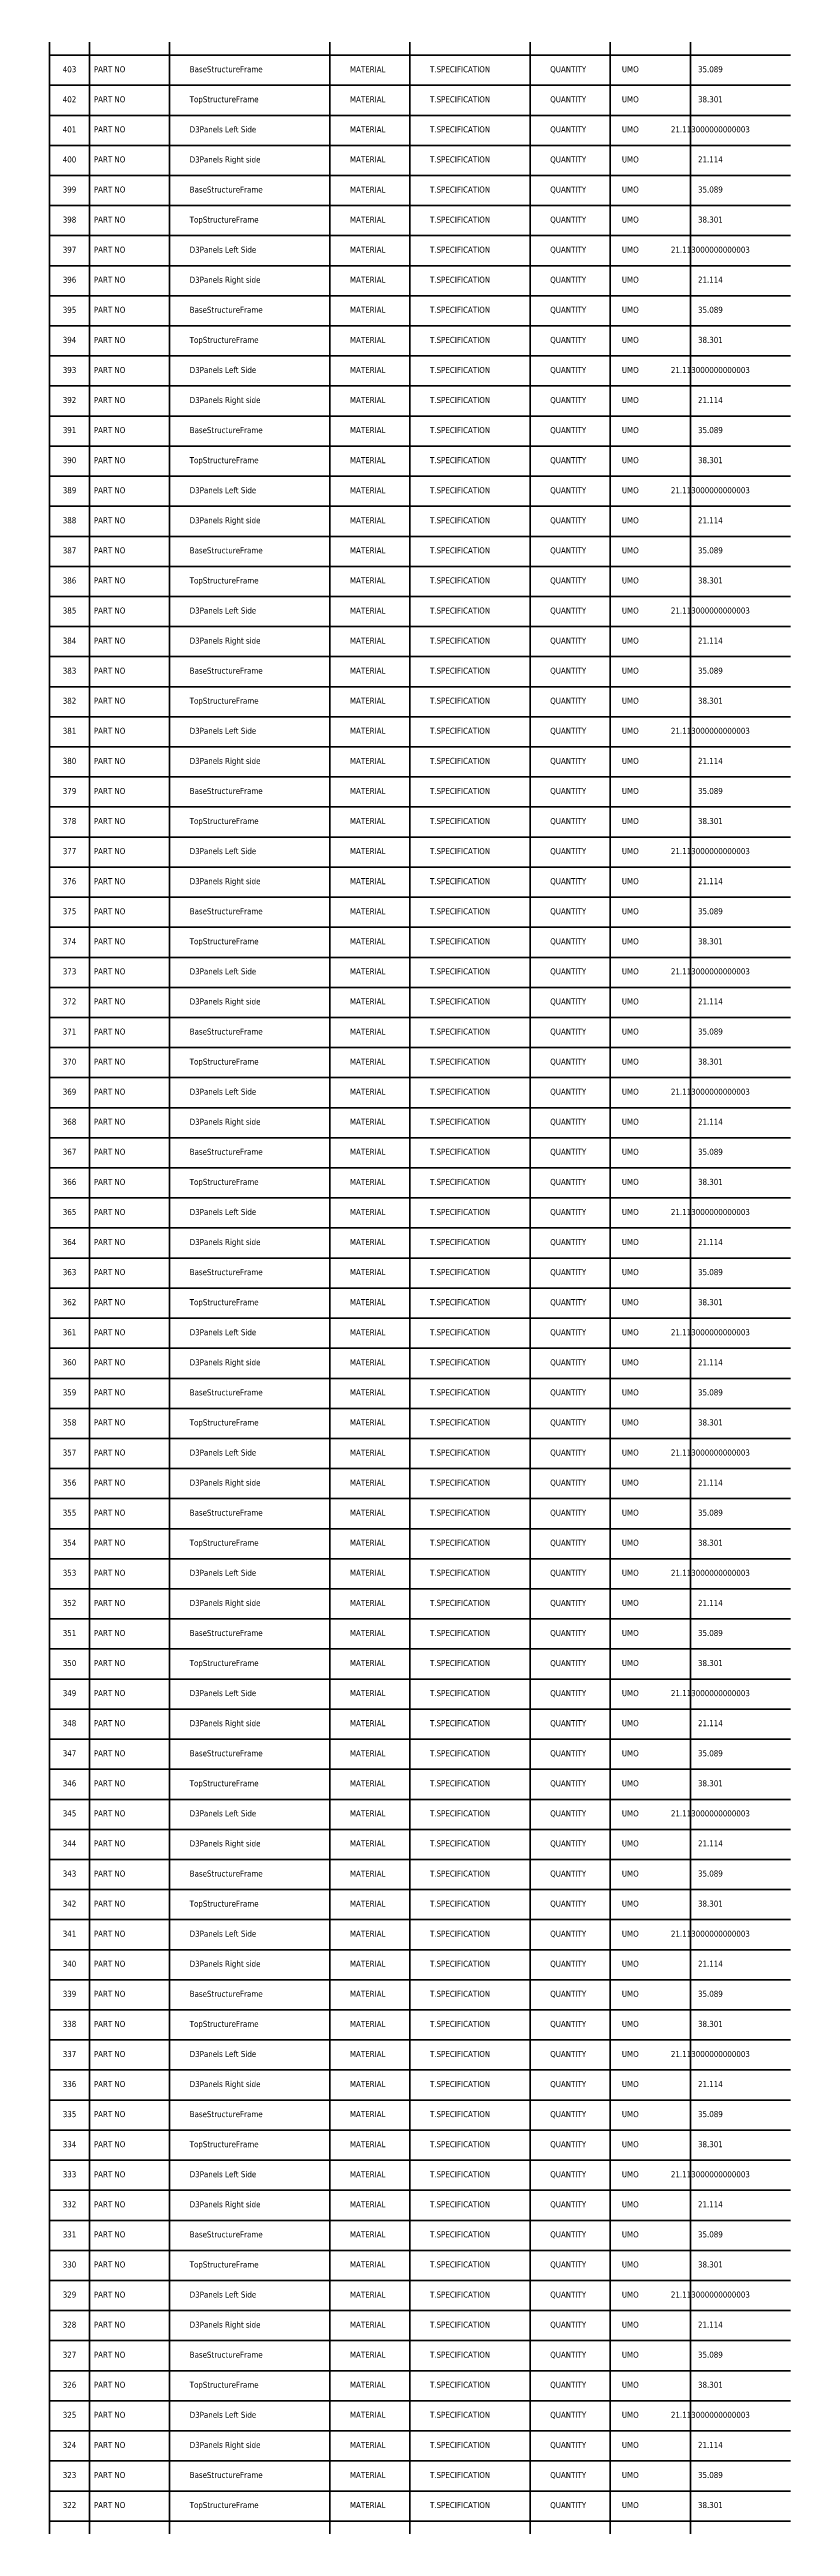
# Model space of a CAD drawing. Header units: metres. Extents: x 849 to 1219, y 30 to 9940.
# Drawn here: x 849 to 1219, y 4987 to 6223 of the extents above; entities that cross this region are included whole.
import ezdxf
from ezdxf.enums import TextEntityAlignment as Align

# ---------------------------------------------------------------- set-up
doc = ezdxf.new("R2010")
doc.units = ezdxf.units.M
doc.layers.add('Default', color=7, linetype='Continuous', lineweight=50, true_color=0x000000)
doc.styles.add('Default', font='tahoma.ttf')

msp = doc.modelspace()

# ---------------------------------------------------------------- linework, layer by layer
at = {"layer": 'Default'}
for p, q in [((849, 160), (849, 9940)), ((869, 9940), (869, 160)), ((909, 9940), (909, 160)), ((989, 9940), (989, 160)), ((1029, 9940), (1029, 160)), ((1089, 9940), (1089, 160)), ((1129, 9940), (1129, 160)), ((1169, 9940), (1169, 160)), ((849, 6220), (1219, 6220)), ((849, 6205), (1219, 6205)), ((849, 6190), (1219, 6190)), ((849, 6175), (1219, 6175)), ((849, 6160), (1219, 6160)), ((849, 6145), (1219, 6145)), ((849, 6130), (1219, 6130)), ((849, 6115), (1219, 6115)), ((849, 6100), (1219, 6100)), ((849, 6085), (1219, 6085)), ((849, 6070), (1219, 6070)), ((849, 6055), (1219, 6055)), ((849, 6040), (1219, 6040)), ((849, 6025), (1219, 6025)), ((849, 6010), (1219, 6010)), ((849, 5995), (1219, 5995)), ((849, 5980), (1219, 5980)), ((849, 5965), (1219, 5965)), ((849, 5950), (1219, 5950)), ((849, 5935), (1219, 5935)), ((849, 5920), (1219, 5920)), ((849, 5905), (1219, 5905)), ((849, 5890), (1219, 5890)), ((849, 5875), (1219, 5875)), ((849, 5860), (1219, 5860)), ((849, 5845), (1219, 5845)), ((849, 5830), (1219, 5830)), ((849, 5815), (1219, 5815)), ((849, 5800), (1219, 5800)), ((849, 5785), (1219, 5785)), ((849, 5770), (1219, 5770)), ((849, 5755), (1219, 5755)), ((849, 5740), (1219, 5740)), ((849, 5725), (1219, 5725)), ((849, 5710), (1219, 5710)), ((849, 5695), (1219, 5695)), ((849, 5680), (1219, 5680)), ((849, 5665), (1219, 5665)), ((849, 5650), (1219, 5650)), ((849, 5635), (1219, 5635)), ((849, 5620), (1219, 5620)), ((849, 5605), (1219, 5605)), ((849, 5590), (1219, 5590)), ((849, 5575), (1219, 5575)), ((849, 5560), (1219, 5560)), ((849, 5545), (1219, 5545)), ((849, 5530), (1219, 5530)), ((849, 5515), (1219, 5515)), ((849, 5500), (1219, 5500)), ((849, 5485), (1219, 5485)), ((849, 5470), (1219, 5470)), ((849, 5455), (1219, 5455)), ((849, 5440), (1219, 5440)), ((849, 5425), (1219, 5425)), ((849, 5410), (1219, 5410)), ((849, 5395), (1219, 5395)), ((849, 5380), (1219, 5380)), ((849, 5365), (1219, 5365)), ((849, 5350), (1219, 5350)), ((849, 5335), (1219, 5335)), ((849, 5320), (1219, 5320)), ((849, 5305), (1219, 5305)), ((849, 5290), (1219, 5290)), ((849, 5275), (1219, 5275)), ((849, 5260), (1219, 5260)), ((849, 5245), (1219, 5245)), ((849, 5230), (1219, 5230)), ((849, 5215), (1219, 5215)), ((849, 5200), (1219, 5200)), ((849, 5185), (1219, 5185)), ((849, 5170), (1219, 5170)), ((849, 5155), (1219, 5155)), ((849, 5140), (1219, 5140)), ((849, 5125), (1219, 5125)), ((849, 5110), (1219, 5110)), ((849, 5095), (1219, 5095)), ((849, 5080), (1219, 5080)), ((849, 5065), (1219, 5065)), ((849, 5050), (1219, 5050)), ((849, 5035), (1219, 5035)), ((849, 5020), (1219, 5020)), ((849, 5005), (1219, 5005)), ((849, 4990), (1219, 4990))]:
    msp.add_line(p, q, dxfattribs=at)

# ---------------------------------------------------------------- texts
at = {"layer": 'Default', "style": 'Default'}
for s, p in [('403', (859, 6213)), ('PART NO', (879, 6213)), ('UMO', (1139, 6213)), ('35.089', (1179, 6213)), ('402', (859, 6198)), ('PART NO', (879, 6198)), ('UMO', (1139, 6198)), ('38.301', (1179, 6198)), ('401', (859, 6183)), ('PART NO', (879, 6183)), ('UMO', (1139, 6183)), ('21.113000000000003', (1179, 6183)), ('400', (859, 6168)), ('PART NO', (879, 6168)), ('UMO', (1139, 6168)), ('21.114', (1179, 6168)), ('399', (859, 6153)), ('PART NO', (879, 6153)), ('UMO', (1139, 6153)), ('35.089', (1179, 6153)), ('398', (859, 6138)), ('PART NO', (879, 6138)), ('UMO', (1139, 6138)), ('38.301', (1179, 6138)), ('397', (859, 6123)), ('PART NO', (879, 6123)), ('UMO', (1139, 6123)), ('21.113000000000003', (1179, 6123)), ('396', (859, 6108)), ('PART NO', (879, 6108)), ('UMO', (1139, 6108)), ('21.114', (1179, 6108)), ('395', (859, 6093)), ('PART NO', (879, 6093)), ('UMO', (1139, 6093)), ('35.089', (1179, 6093)), ('394', (859, 6078)), ('PART NO', (879, 6078)), ('UMO', (1139, 6078)), ('38.301', (1179, 6078)), ('393', (859, 6063)), ('PART NO', (879, 6063)), ('UMO', (1139, 6063)), ('21.113000000000003', (1179, 6063)), ('392', (859, 6048)), ('PART NO', (879, 6048)), ('UMO', (1139, 6048)), ('21.114', (1179, 6048)), ('391', (859, 6033)), ('PART NO', (879, 6033)), ('UMO', (1139, 6033)), ('35.089', (1179, 6033)), ('390', (859, 6018)), ('PART NO', (879, 6018)), ('UMO', (1139, 6018)), ('38.301', (1179, 6018)), ('389', (859, 6003)), ('PART NO', (879, 6003)), ('UMO', (1139, 6003)), ('21.113000000000003', (1179, 6003)), ('388', (859, 5988)), ('PART NO', (879, 5988)), ('UMO', (1139, 5988)), ('21.114', (1179, 5988)), ('387', (859, 5973)), ('PART NO', (879, 5973)), ('UMO', (1139, 5973)), ('35.089', (1179, 5973)), ('386', (859, 5958)), ('PART NO', (879, 5958)), ('UMO', (1139, 5958)), ('38.301', (1179, 5958)), ('385', (859, 5943)), ('PART NO', (879, 5943)), ('UMO', (1139, 5943)), ('21.113000000000003', (1179, 5943)), ('384', (859, 5928)), ('PART NO', (879, 5928)), ('UMO', (1139, 5928)), ('21.114', (1179, 5928)), ('383', (859, 5913)), ('PART NO', (879, 5913)), ('UMO', (1139, 5913)), ('35.089', (1179, 5913)), ('382', (859, 5898)), ('PART NO', (879, 5898)), ('UMO', (1139, 5898)), ('38.301', (1179, 5898)), ('381', (859, 5883)), ('PART NO', (879, 5883)), ('UMO', (1139, 5883)), ('21.113000000000003', (1179, 5883)), ('380', (859, 5868)), ('PART NO', (879, 5868)), ('UMO', (1139, 5868)), ('21.114', (1179, 5868)), ('379', (859, 5853)), ('PART NO', (879, 5853)), ('UMO', (1139, 5853)), ('35.089', (1179, 5853)), ('378', (859, 5838)), ('PART NO', (879, 5838)), ('UMO', (1139, 5838)), ('38.301', (1179, 5838)), ('377', (859, 5823)), ('PART NO', (879, 5823)), ('UMO', (1139, 5823)), ('21.113000000000003', (1179, 5823)), ('376', (859, 5808)), ('PART NO', (879, 5808)), ('UMO', (1139, 5808)), ('21.114', (1179, 5808)), ('375', (859, 5793)), ('PART NO', (879, 5793)), ('UMO', (1139, 5793)), ('35.089', (1179, 5793)), ('374', (859, 5778)), ('PART NO', (879, 5778)), ('UMO', (1139, 5778)), ('38.301', (1179, 5778)), ('373', (859, 5763)), ('PART NO', (879, 5763)), ('UMO', (1139, 5763)), ('21.113000000000003', (1179, 5763)), ('372', (859, 5748)), ('PART NO', (879, 5748)), ('UMO', (1139, 5748)), ('21.114', (1179, 5748)), ('371', (859, 5733)), ('PART NO', (879, 5733)), ('UMO', (1139, 5733)), ('35.089', (1179, 5733)), ('370', (859, 5718)), ('PART NO', (879, 5718)), ('UMO', (1139, 5718)), ('38.301', (1179, 5718)), ('369', (859, 5703)), ('PART NO', (879, 5703)), ('UMO', (1139, 5703)), ('21.113000000000003', (1179, 5703)), ('368', (859, 5688)), ('PART NO', (879, 5688)), ('UMO', (1139, 5688)), ('21.114', (1179, 5688)), ('367', (859, 5673)), ('PART NO', (879, 5673)), ('UMO', (1139, 5673)), ('35.089', (1179, 5673)), ('366', (859, 5658)), ('PART NO', (879, 5658)), ('UMO', (1139, 5658)), ('38.301', (1179, 5658)), ('365', (859, 5643)), ('PART NO', (879, 5643)), ('UMO', (1139, 5643)), ('21.113000000000003', (1179, 5643)), ('364', (859, 5628)), ('PART NO', (879, 5628)), ('UMO', (1139, 5628)), ('21.114', (1179, 5628)), ('363', (859, 5613)), ('PART NO', (879, 5613)), ('UMO', (1139, 5613)), ('35.089', (1179, 5613)), ('362', (859, 5598)), ('PART NO', (879, 5598)), ('UMO', (1139, 5598)), ('38.301', (1179, 5598)), ('361', (859, 5583)), ('PART NO', (879, 5583)), ('UMO', (1139, 5583)), ('21.113000000000003', (1179, 5583)), ('360', (859, 5568)), ('PART NO', (879, 5568)), ('UMO', (1139, 5568)), ('21.114', (1179, 5568)), ('359', (859, 5553)), ('PART NO', (879, 5553)), ('UMO', (1139, 5553)), ('35.089', (1179, 5553)), ('358', (859, 5538)), ('PART NO', (879, 5538)), ('UMO', (1139, 5538)), ('38.301', (1179, 5538)), ('357', (859, 5523)), ('PART NO', (879, 5523)), ('UMO', (1139, 5523)), ('21.113000000000003', (1179, 5523)), ('356', (859, 5508)), ('PART NO', (879, 5508)), ('UMO', (1139, 5508)), ('21.114', (1179, 5508)), ('355', (859, 5493)), ('PART NO', (879, 5493)), ('UMO', (1139, 5493)), ('35.089', (1179, 5493)), ('354', (859, 5478)), ('PART NO', (879, 5478)), ('UMO', (1139, 5478)), ('38.301', (1179, 5478)), ('353', (859, 5463)), ('PART NO', (879, 5463)), ('UMO', (1139, 5463)), ('21.113000000000003', (1179, 5463)), ('352', (859, 5448)), ('PART NO', (879, 5448)), ('UMO', (1139, 5448)), ('21.114', (1179, 5448)), ('351', (859, 5433)), ('PART NO', (879, 5433)), ('UMO', (1139, 5433)), ('35.089', (1179, 5433)), ('350', (859, 5418)), ('PART NO', (879, 5418)), ('UMO', (1139, 5418)), ('38.301', (1179, 5418)), ('349', (859, 5403)), ('PART NO', (879, 5403)), ('UMO', (1139, 5403)), ('21.113000000000003', (1179, 5403)), ('348', (859, 5388)), ('PART NO', (879, 5388)), ('UMO', (1139, 5388)), ('21.114', (1179, 5388)), ('347', (859, 5373)), ('PART NO', (879, 5373)), ('UMO', (1139, 5373)), ('35.089', (1179, 5373)), ('346', (859, 5358)), ('PART NO', (879, 5358)), ('UMO', (1139, 5358)), ('38.301', (1179, 5358)), ('345', (859, 5343)), ('PART NO', (879, 5343)), ('UMO', (1139, 5343)), ('21.113000000000003', (1179, 5343)), ('344', (859, 5328)), ('PART NO', (879, 5328)), ('UMO', (1139, 5328)), ('21.114', (1179, 5328)), ('343', (859, 5313)), ('PART NO', (879, 5313)), ('UMO', (1139, 5313)), ('35.089', (1179, 5313)), ('342', (859, 5298)), ('PART NO', (879, 5298)), ('UMO', (1139, 5298)), ('38.301', (1179, 5298)), ('341', (859, 5283)), ('PART NO', (879, 5283)), ('UMO', (1139, 5283)), ('21.113000000000003', (1179, 5283)), ('340', (859, 5268)), ('PART NO', (879, 5268)), ('UMO', (1139, 5268)), ('21.114', (1179, 5268)), ('339', (859, 5253)), ('PART NO', (879, 5253)), ('UMO', (1139, 5253)), ('35.089', (1179, 5253)), ('338', (859, 5238)), ('PART NO', (879, 5238)), ('UMO', (1139, 5238)), ('38.301', (1179, 5238)), ('337', (859, 5223)), ('PART NO', (879, 5223)), ('UMO', (1139, 5223)), ('21.113000000000003', (1179, 5223)), ('336', (859, 5208)), ('PART NO', (879, 5208)), ('UMO', (1139, 5208)), ('21.114', (1179, 5208)), ('335', (859, 5193)), ('PART NO', (879, 5193)), ('UMO', (1139, 5193)), ('35.089', (1179, 5193)), ('334', (859, 5178)), ('PART NO', (879, 5178)), ('UMO', (1139, 5178)), ('38.301', (1179, 5178)), ('333', (859, 5163)), ('PART NO', (879, 5163)), ('UMO', (1139, 5163)), ('21.113000000000003', (1179, 5163)), ('332', (859, 5148)), ('PART NO', (879, 5148)), ('UMO', (1139, 5148)), ('21.114', (1179, 5148)), ('331', (859, 5133)), ('PART NO', (879, 5133)), ('UMO', (1139, 5133)), ('35.089', (1179, 5133)), ('330', (859, 5118)), ('PART NO', (879, 5118)), ('UMO', (1139, 5118)), ('38.301', (1179, 5118)), ('329', (859, 5103)), ('PART NO', (879, 5103)), ('UMO', (1139, 5103)), ('21.113000000000003', (1179, 5103)), ('328', (859, 5088)), ('PART NO', (879, 5088)), ('UMO', (1139, 5088)), ('21.114', (1179, 5088)), ('327', (859, 5073)), ('PART NO', (879, 5073)), ('UMO', (1139, 5073)), ('35.089', (1179, 5073)), ('326', (859, 5058)), ('PART NO', (879, 5058)), ('UMO', (1139, 5058)), ('38.301', (1179, 5058)), ('325', (859, 5043)), ('PART NO', (879, 5043)), ('UMO', (1139, 5043)), ('21.113000000000003', (1179, 5043)), ('324', (859, 5028)), ('PART NO', (879, 5028)), ('UMO', (1139, 5028)), ('21.114', (1179, 5028)), ('323', (859, 5013)), ('PART NO', (879, 5013)), ('UMO', (1139, 5013)), ('35.089', (1179, 5013)), ('322', (859, 4998)), ('PART NO', (879, 4998)), ('UMO', (1139, 4998)), ('38.301', (1179, 4998))]:
    msp.add_text(s, height=3, dxfattribs=at).set_placement(p, align=Align.MIDDLE_CENTER)
for s, p in [('BaseStructureFrame', (919, 6213)), ('MATERIAL', (999, 6213)), ('T.SPECIFICATION', (1039, 6213)), ('QUANTITY', (1099, 6213)), ('TopStructureFrame', (919, 6198)), ('MATERIAL', (999, 6198)), ('T.SPECIFICATION', (1039, 6198)), ('QUANTITY', (1099, 6198)), ('D3Panels Left Side', (919, 6183)), ('MATERIAL', (999, 6183)), ('T.SPECIFICATION', (1039, 6183)), ('QUANTITY', (1099, 6183)), ('D3Panels Right side', (919, 6168)), ('MATERIAL', (999, 6168)), ('T.SPECIFICATION', (1039, 6168)), ('QUANTITY', (1099, 6168)), ('BaseStructureFrame', (919, 6153)), ('MATERIAL', (999, 6153)), ('T.SPECIFICATION', (1039, 6153)), ('QUANTITY', (1099, 6153)), ('TopStructureFrame', (919, 6138)), ('MATERIAL', (999, 6138)), ('T.SPECIFICATION', (1039, 6138)), ('QUANTITY', (1099, 6138)), ('D3Panels Left Side', (919, 6123)), ('MATERIAL', (999, 6123)), ('T.SPECIFICATION', (1039, 6123)), ('QUANTITY', (1099, 6123)), ('D3Panels Right side', (919, 6108)), ('MATERIAL', (999, 6108)), ('T.SPECIFICATION', (1039, 6108)), ('QUANTITY', (1099, 6108)), ('BaseStructureFrame', (919, 6093)), ('MATERIAL', (999, 6093)), ('T.SPECIFICATION', (1039, 6093)), ('QUANTITY', (1099, 6093)), ('TopStructureFrame', (919, 6078)), ('MATERIAL', (999, 6078)), ('T.SPECIFICATION', (1039, 6078)), ('QUANTITY', (1099, 6078)), ('D3Panels Left Side', (919, 6063)), ('MATERIAL', (999, 6063)), ('T.SPECIFICATION', (1039, 6063)), ('QUANTITY', (1099, 6063)), ('D3Panels Right side', (919, 6048)), ('MATERIAL', (999, 6048)), ('T.SPECIFICATION', (1039, 6048)), ('QUANTITY', (1099, 6048)), ('BaseStructureFrame', (919, 6033)), ('MATERIAL', (999, 6033)), ('T.SPECIFICATION', (1039, 6033)), ('QUANTITY', (1099, 6033)), ('TopStructureFrame', (919, 6018)), ('MATERIAL', (999, 6018)), ('T.SPECIFICATION', (1039, 6018)), ('QUANTITY', (1099, 6018)), ('D3Panels Left Side', (919, 6003)), ('MATERIAL', (999, 6003)), ('T.SPECIFICATION', (1039, 6003)), ('QUANTITY', (1099, 6003)), ('D3Panels Right side', (919, 5988)), ('MATERIAL', (999, 5988)), ('T.SPECIFICATION', (1039, 5988)), ('QUANTITY', (1099, 5988)), ('BaseStructureFrame', (919, 5973)), ('MATERIAL', (999, 5973)), ('T.SPECIFICATION', (1039, 5973)), ('QUANTITY', (1099, 5973)), ('TopStructureFrame', (919, 5958)), ('MATERIAL', (999, 5958)), ('T.SPECIFICATION', (1039, 5958)), ('QUANTITY', (1099, 5958)), ('D3Panels Left Side', (919, 5943)), ('MATERIAL', (999, 5943)), ('T.SPECIFICATION', (1039, 5943)), ('QUANTITY', (1099, 5943)), ('D3Panels Right side', (919, 5928)), ('MATERIAL', (999, 5928)), ('T.SPECIFICATION', (1039, 5928)), ('QUANTITY', (1099, 5928)), ('BaseStructureFrame', (919, 5913)), ('MATERIAL', (999, 5913)), ('T.SPECIFICATION', (1039, 5913)), ('QUANTITY', (1099, 5913)), ('TopStructureFrame', (919, 5898)), ('MATERIAL', (999, 5898)), ('T.SPECIFICATION', (1039, 5898)), ('QUANTITY', (1099, 5898)), ('D3Panels Left Side', (919, 5883)), ('MATERIAL', (999, 5883)), ('T.SPECIFICATION', (1039, 5883)), ('QUANTITY', (1099, 5883)), ('D3Panels Right side', (919, 5868)), ('MATERIAL', (999, 5868)), ('T.SPECIFICATION', (1039, 5868)), ('QUANTITY', (1099, 5868)), ('BaseStructureFrame', (919, 5853)), ('MATERIAL', (999, 5853)), ('T.SPECIFICATION', (1039, 5853)), ('QUANTITY', (1099, 5853)), ('TopStructureFrame', (919, 5838)), ('MATERIAL', (999, 5838)), ('T.SPECIFICATION', (1039, 5838)), ('QUANTITY', (1099, 5838)), ('D3Panels Left Side', (919, 5823)), ('MATERIAL', (999, 5823)), ('T.SPECIFICATION', (1039, 5823)), ('QUANTITY', (1099, 5823)), ('D3Panels Right side', (919, 5808)), ('MATERIAL', (999, 5808)), ('T.SPECIFICATION', (1039, 5808)), ('QUANTITY', (1099, 5808)), ('BaseStructureFrame', (919, 5793)), ('T.SPECIFICATION', (1039, 5793)), ('QUANTITY', (1099, 5793)), ('MATERIAL', (999, 5793)), ('TopStructureFrame', (919, 5778)), ('MATERIAL', (999, 5778)), ('T.SPECIFICATION', (1039, 5778)), ('QUANTITY', (1099, 5778)), ('D3Panels Left Side', (919, 5763)), ('MATERIAL', (999, 5763)), ('T.SPECIFICATION', (1039, 5763)), ('QUANTITY', (1099, 5763)), ('D3Panels Right side', (919, 5748)), ('MATERIAL', (999, 5748)), ('T.SPECIFICATION', (1039, 5748)), ('QUANTITY', (1099, 5748)), ('BaseStructureFrame', (919, 5733)), ('MATERIAL', (999, 5733)), ('T.SPECIFICATION', (1039, 5733)), ('QUANTITY', (1099, 5733)), ('TopStructureFrame', (919, 5718)), ('MATERIAL', (999, 5718)), ('T.SPECIFICATION', (1039, 5718)), ('QUANTITY', (1099, 5718)), ('D3Panels Left Side', (919, 5703)), ('MATERIAL', (999, 5703)), ('T.SPECIFICATION', (1039, 5703)), ('QUANTITY', (1099, 5703)), ('D3Panels Right side', (919, 5688)), ('MATERIAL', (999, 5688)), ('T.SPECIFICATION', (1039, 5688)), ('QUANTITY', (1099, 5688)), ('BaseStructureFrame', (919, 5673)), ('MATERIAL', (999, 5673)), ('T.SPECIFICATION', (1039, 5673)), ('QUANTITY', (1099, 5673)), ('TopStructureFrame', (919, 5658)), ('MATERIAL', (999, 5658)), ('T.SPECIFICATION', (1039, 5658)), ('QUANTITY', (1099, 5658)), ('D3Panels Left Side', (919, 5643)), ('MATERIAL', (999, 5643)), ('T.SPECIFICATION', (1039, 5643)), ('QUANTITY', (1099, 5643)), ('D3Panels Right side', (919, 5628)), ('MATERIAL', (999, 5628)), ('T.SPECIFICATION', (1039, 5628)), ('QUANTITY', (1099, 5628)), ('BaseStructureFrame', (919, 5613)), ('MATERIAL', (999, 5613)), ('T.SPECIFICATION', (1039, 5613)), ('QUANTITY', (1099, 5613)), ('TopStructureFrame', (919, 5598)), ('MATERIAL', (999, 5598)), ('T.SPECIFICATION', (1039, 5598)), ('QUANTITY', (1099, 5598)), ('D3Panels Left Side', (919, 5583)), ('MATERIAL', (999, 5583)), ('T.SPECIFICATION', (1039, 5583)), ('QUANTITY', (1099, 5583)), ('D3Panels Right side', (919, 5568)), ('MATERIAL', (999, 5568)), ('T.SPECIFICATION', (1039, 5568)), ('QUANTITY', (1099, 5568)), ('BaseStructureFrame', (919, 5553)), ('MATERIAL', (999, 5553)), ('T.SPECIFICATION', (1039, 5553)), ('QUANTITY', (1099, 5553)), ('TopStructureFrame', (919, 5538)), ('MATERIAL', (999, 5538)), ('T.SPECIFICATION', (1039, 5538)), ('QUANTITY', (1099, 5538)), ('D3Panels Left Side', (919, 5523)), ('MATERIAL', (999, 5523)), ('T.SPECIFICATION', (1039, 5523)), ('QUANTITY', (1099, 5523)), ('D3Panels Right side', (919, 5508)), ('MATERIAL', (999, 5508)), ('T.SPECIFICATION', (1039, 5508)), ('QUANTITY', (1099, 5508)), ('BaseStructureFrame', (919, 5493)), ('MATERIAL', (999, 5493)), ('T.SPECIFICATION', (1039, 5493)), ('QUANTITY', (1099, 5493)), ('TopStructureFrame', (919, 5478)), ('MATERIAL', (999, 5478)), ('T.SPECIFICATION', (1039, 5478)), ('QUANTITY', (1099, 5478)), ('D3Panels Left Side', (919, 5463)), ('MATERIAL', (999, 5463)), ('T.SPECIFICATION', (1039, 5463)), ('QUANTITY', (1099, 5463)), ('D3Panels Right side', (919, 5448)), ('MATERIAL', (999, 5448)), ('T.SPECIFICATION', (1039, 5448)), ('QUANTITY', (1099, 5448)), ('BaseStructureFrame', (919, 5433)), ('MATERIAL', (999, 5433)), ('T.SPECIFICATION', (1039, 5433)), ('QUANTITY', (1099, 5433)), ('TopStructureFrame', (919, 5418)), ('MATERIAL', (999, 5418)), ('T.SPECIFICATION', (1039, 5418)), ('QUANTITY', (1099, 5418)), ('D3Panels Left Side', (919, 5403)), ('MATERIAL', (999, 5403)), ('T.SPECIFICATION', (1039, 5403)), ('QUANTITY', (1099, 5403)), ('D3Panels Right side', (919, 5388)), ('MATERIAL', (999, 5388)), ('T.SPECIFICATION', (1039, 5388)), ('QUANTITY', (1099, 5388)), ('BaseStructureFrame', (919, 5373)), ('MATERIAL', (999, 5373)), ('T.SPECIFICATION', (1039, 5373)), ('QUANTITY', (1099, 5373)), ('TopStructureFrame', (919, 5358)), ('MATERIAL', (999, 5358)), ('T.SPECIFICATION', (1039, 5358)), ('QUANTITY', (1099, 5358)), ('D3Panels Left Side', (919, 5343)), ('MATERIAL', (999, 5343)), ('T.SPECIFICATION', (1039, 5343)), ('QUANTITY', (1099, 5343)), ('D3Panels Right side', (919, 5328)), ('MATERIAL', (999, 5328)), ('T.SPECIFICATION', (1039, 5328)), ('QUANTITY', (1099, 5328)), ('BaseStructureFrame', (919, 5313)), ('MATERIAL', (999, 5313)), ('T.SPECIFICATION', (1039, 5313)), ('QUANTITY', (1099, 5313)), ('TopStructureFrame', (919, 5298)), ('MATERIAL', (999, 5298)), ('T.SPECIFICATION', (1039, 5298)), ('QUANTITY', (1099, 5298)), ('D3Panels Left Side', (919, 5283)), ('MATERIAL', (999, 5283)), ('T.SPECIFICATION', (1039, 5283)), ('QUANTITY', (1099, 5283)), ('D3Panels Right side', (919, 5268)), ('MATERIAL', (999, 5268)), ('T.SPECIFICATION', (1039, 5268)), ('QUANTITY', (1099, 5268)), ('BaseStructureFrame', (919, 5253)), ('MATERIAL', (999, 5253)), ('T.SPECIFICATION', (1039, 5253)), ('QUANTITY', (1099, 5253)), ('TopStructureFrame', (919, 5238)), ('MATERIAL', (999, 5238)), ('T.SPECIFICATION', (1039, 5238)), ('QUANTITY', (1099, 5238)), ('D3Panels Left Side', (919, 5223)), ('MATERIAL', (999, 5223)), ('T.SPECIFICATION', (1039, 5223)), ('QUANTITY', (1099, 5223)), ('D3Panels Right side', (919, 5208)), ('MATERIAL', (999, 5208)), ('T.SPECIFICATION', (1039, 5208)), ('QUANTITY', (1099, 5208)), ('BaseStructureFrame', (919, 5193)), ('MATERIAL', (999, 5193)), ('T.SPECIFICATION', (1039, 5193)), ('QUANTITY', (1099, 5193)), ('TopStructureFrame', (919, 5178)), ('MATERIAL', (999, 5178)), ('T.SPECIFICATION', (1039, 5178)), ('QUANTITY', (1099, 5178)), ('D3Panels Left Side', (919, 5163)), ('MATERIAL', (999, 5163)), ('T.SPECIFICATION', (1039, 5163)), ('QUANTITY', (1099, 5163)), ('D3Panels Right side', (919, 5148)), ('MATERIAL', (999, 5148)), ('T.SPECIFICATION', (1039, 5148)), ('QUANTITY', (1099, 5148)), ('BaseStructureFrame', (919, 5133)), ('MATERIAL', (999, 5133)), ('T.SPECIFICATION', (1039, 5133)), ('QUANTITY', (1099, 5133)), ('TopStructureFrame', (919, 5118)), ('MATERIAL', (999, 5118)), ('T.SPECIFICATION', (1039, 5118)), ('QUANTITY', (1099, 5118)), ('D3Panels Left Side', (919, 5103)), ('MATERIAL', (999, 5103)), ('T.SPECIFICATION', (1039, 5103)), ('QUANTITY', (1099, 5103)), ('D3Panels Right side', (919, 5088)), ('MATERIAL', (999, 5088)), ('T.SPECIFICATION', (1039, 5088)), ('QUANTITY', (1099, 5088)), ('BaseStructureFrame', (919, 5073)), ('MATERIAL', (999, 5073)), ('T.SPECIFICATION', (1039, 5073)), ('QUANTITY', (1099, 5073)), ('TopStructureFrame', (919, 5058)), ('MATERIAL', (999, 5058)), ('T.SPECIFICATION', (1039, 5058)), ('QUANTITY', (1099, 5058)), ('D3Panels Left Side', (919, 5043)), ('MATERIAL', (999, 5043)), ('T.SPECIFICATION', (1039, 5043)), ('QUANTITY', (1099, 5043)), ('D3Panels Right side', (919, 5028)), ('MATERIAL', (999, 5028)), ('T.SPECIFICATION', (1039, 5028)), ('QUANTITY', (1099, 5028)), ('BaseStructureFrame', (919, 5013)), ('MATERIAL', (999, 5013)), ('T.SPECIFICATION', (1039, 5013)), ('QUANTITY', (1099, 5013)), ('TopStructureFrame', (919, 4998)), ('MATERIAL', (999, 4998)), ('T.SPECIFICATION', (1039, 4998)), ('QUANTITY', (1099, 4998))]:
    msp.add_text(s, height=3, dxfattribs=at).set_placement(p, align=Align.MIDDLE_LEFT)

doc.saveas('drawing.dxf')
